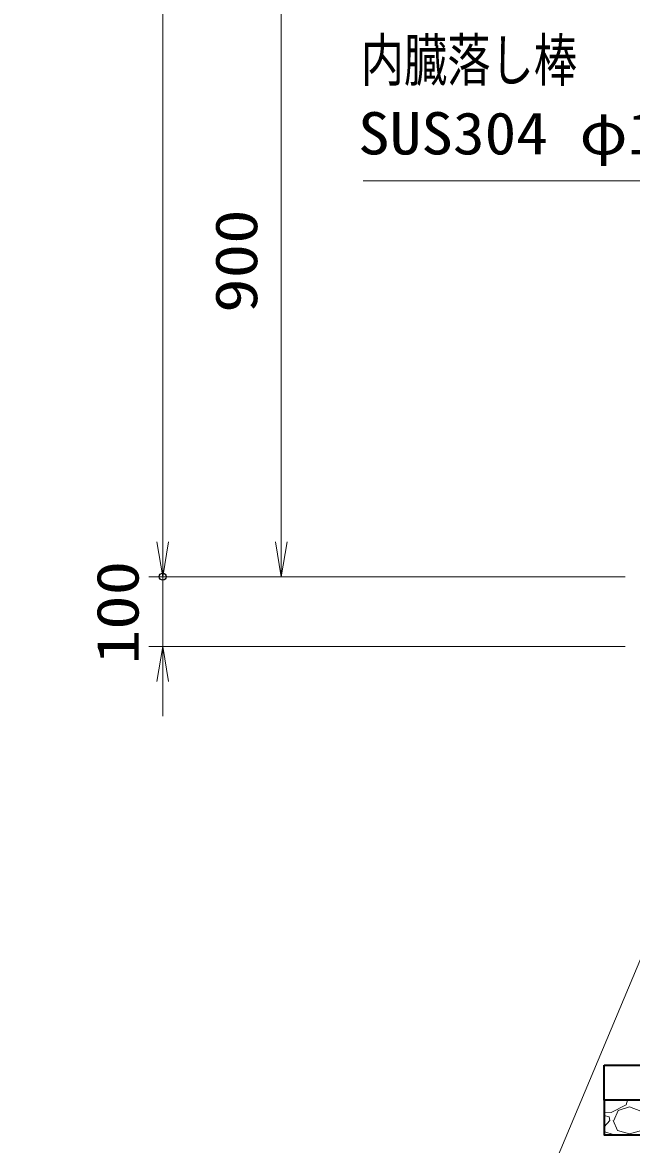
# Model space of a CAD drawing. Units: millimetres at full size. Extents: x -5940 to 5940, y -4200 to 4200.
# Drawn here: x -3157 to -2284, y -2506 to -898 of the extents above; entities that cross this region are included whole.
import ezdxf
from ezdxf.enums import TextEntityAlignment as Align

# ---------------------------------------------------------------- set-up
doc = ezdxf.new("R2010")
doc.units = ezdxf.units.MM
doc.header["$LTSCALE"] = 20
doc.header["$PDMODE"] = 32
doc.header["$PDSIZE"] = 10
for name, color, linetype, lineweight in [('0-3_外形線', 7, 'Continuous', 35), ('0-4_寸法線', 4, 'Continuous', 18), ('0-5_0', 7, 'Continuous', 18), ('0-9_ハッチング', 253, 'Continuous', 13)]:
    doc.layers.add(name, color=color, linetype=linetype, lineweight=lineweight)
doc.layers.add('0-6_Defpoints', color=7, linetype='Continuous')
doc.styles.add('ＭＳ ゴシック', font='')
doc.styles.get('ＭＳ ゴシック').set_extended_font_data('MS Gothic')

# ---------------------------------------------------------------- blocks, each defined once
blk = doc.blocks.new('_Open')
at = {"layer": '0-5_0'}
blk.add_line((-20, 3.333), (0, 0), dxfattribs=at)
blk.add_lwpolyline([(-20, -3.333), (0, 0), (-20, 0)], dxfattribs=at)
blk = doc.blocks.new('S34')
at = {"layer": '0-4_寸法線'}
for points in [[(-1884339.1, 53904917.4), (-1871576.5, 53904917.4), (-1863449.6, 53924295.5), (-1863062.8, 53925217.7)], [(-1863295.9, 53924231), (-1863062.8, 53925217.7), (-1863603.3, 53924359.9)]]:
    blk.add_lwpolyline(points, dxfattribs=at)
at = {"layer": '0-4_寸法線', "color": 254, "style": 'ＭＳ ゴシック'}
for s, width, p in [('オ-ルアンカ-', 0.8, (-1884408.2, 53907256.7)), ('M12×120 ユニクロ', 0.9, (-1884531.1, 53905156.7))]:
    blk.add_text(s, height=1212, dxfattribs=dict(at, width=width)).set_placement(p, align=Align.BOTTOM_LEFT)
blk = doc.blocks.new('S43')
at = {"layer": '0-4_寸法線'}
for points in [[(-1874686.1, 53938762.3), (-1864315.7, 53938762.3), (-1860673.1, 53932199.2), (-1860187.8, 53931324.9)], [(-1860818.9, 53932118.4), (-1860187.8, 53931324.9), (-1860527.4, 53932280.1)]]:
    blk.add_lwpolyline(points, dxfattribs=at)
at = {"layer": '0-4_寸法線', "color": 254, "style": 'ＭＳ ゴシック'}
for s, width, p in [('内臓落し棒', 0.75, (-1874753.3, 53941259.2)), ('SUS304 φ13', 1.1, (-1874830.1, 53939159.2))]:
    blk.add_text(s, height=1212, dxfattribs=dict(at, width=width)).set_placement(p, align=Align.BOTTOM_LEFT)

msp = doc.modelspace()

# ---------------------------------------------------------------- linework, layer by layer
at = {"layer": '0-3_外形線'}
for points in [[(-2323.52, -2392.01), (-1723.52, -2392.01), (-1723.52, -2442.01), (-2323.52, -2442.01)], [(-1723.52, -2442.01), (-2323.52, -2442.01), (-2323.52, -2492.01), (-1723.52, -2492.01)]]:
    msp.add_lwpolyline(points, close=True, dxfattribs=at)
at = {"layer": '0-4_寸法線'}
for p, q in [((-2956.12, 107.99), (-2956.12, -1692.01)), ((-2786.12, -1692.01), (-2786.12, -792.01)), ((-2956.12, -1642.01), (-2956.12, -1592.01)), ((-2293.52, -1692.01), (-2976.12, -1692.01)), ((-2293.52, -1692.01), (-2976.12, -1692.01)), ((-2956.12, -1792.01), (-2956.12, -1692.01)), ((-2293.52, -1692.01), (-2806.12, -1692.01)), ((-2293.52, -1792.01), (-2976.12, -1792.01)), ((-2956.12, -1842.01), (-2956.12, -1892.01))]:
    msp.add_line(p, q, dxfattribs=at)
at = {"layer": '0-6_Defpoints'}
msp.add_point((-2956.12, -1692.01), dxfattribs=at)
msp.add_point((-2956.12, -1692.01), dxfattribs=at)
at = {"layer": '0-9_ハッチング'}
for p, q in [((-2290.12, -2442.01), (-2292.05, -2448.77)), ((-2313.39, -2459.94), (-2323.52, -2459.13)), ((-2292.05, -2448.77), (-2313.39, -2459.94)), ((-2309.32, -2471.12), (-2303.23, -2456.9)), ((-2303.23, -2456.9), (-2286.97, -2451.82)), ((-2286.97, -2451.82), (-2270.72, -2457.91)), ((-2316.44, -2466.04), (-2323.52, -2464.27)), ((-2315.42, -2471.12), (-2323.52, -2480.12)), ((-2315.42, -2471.12), (-2316.44, -2466.04)), ((-2310.34, -2471.12), (-2304.24, -2485.34)), ((-2322.53, -2487.38), (-2323.52, -2487.8)), ((-2310.34, -2491.44), (-2322.53, -2487.38)), ((-2311.28, -2492.01), (-2310.34, -2491.44)), ((-2304.24, -2485.34), (-2286.97, -2490.42)), ((-2286.97, -2490.42), (-2269.7, -2485.34))]:
    msp.add_line(p, q, dxfattribs=at)

# ---------------------------------------------------------------- block references
at = {"layer": '0-4_寸法線', "xscale": 0.05, "yscale": 0.05}
for name in ['S43', 'S34']:
    msp.add_blockref(name, (91065.38, -2698063.17), dxfattribs=at)
at = {"layer": '0-4_寸法線', "xscale": 2.5, "yscale": 2.5}
for p, rotation in [((-2956.12, -1692.01), 270), ((-2956.12, -1692.01), 270), ((-2786.12, -1692.01), 270), ((-2956.12, -1792.01), 90)]:
    msp.add_blockref('_Open', p, dxfattribs=dict(at, rotation=rotation))

# ---------------------------------------------------------------- texts
at = {"layer": '0-4_寸法線', "color": 254, "style": 'ＭＳ ゴシック', "width": 1.2}
for s, p in [('900', (-2802.46, -1314.01)), ('100', (-2972.46, -1817.61))]:
    msp.add_text(s, height=60.56, rotation=90, dxfattribs=at).set_placement(p, align=Align.BOTTOM_LEFT)

doc.saveas('drawing.dxf')
